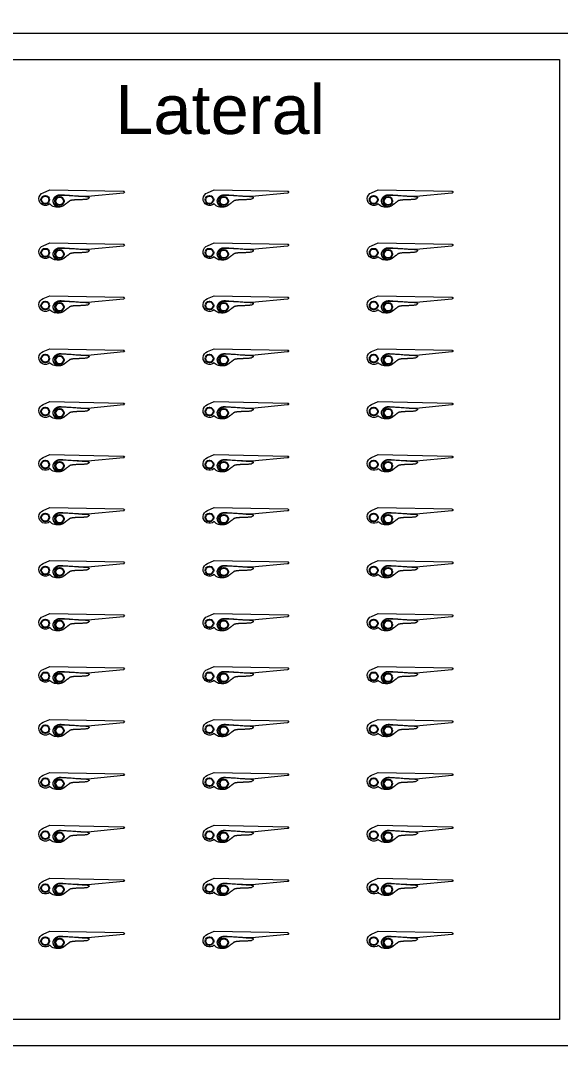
# Model space of a CAD drawing. Header units: inches. Extents: x -52997 to 52003, y -52254 to 52746.
# Drawn here: x 11251 to 31612, y -7101 to 32335 of the extents above; entities that cross this region are included whole.
import ezdxf

# ---------------------------------------------------------------- set-up
doc = ezdxf.new("R2010")
doc.units = ezdxf.units.IN
doc.header["$MEASUREMENT"] = 0
doc.layers.add('1', color=1, linetype='Continuous')
doc.layers.add('2', color=140, linetype='Continuous', lineweight=0)
doc.layers.add('3', color=90, linetype='Continuous', lineweight=0)
doc.styles.get("Standard").update_dxf_attribs({"font": 'Arial.ttf'})

msp = doc.modelspace()

# ---------------------------------------------------------------- linework, layer by layer
at = {"layer": '1'}
for points in [[(-16283, -47486), (0, -47486), (16283, -47486, 5.999107)], [(-16250, -47286), (0, -47286), (16250, -47286, 5.986812)], [(-13686, -45486), (0, -45486), (13686, -45486, 6.794322)]]:
    msp.add_lwpolyline(points, format="xyb", close=True, dxfattribs=at)
for centre, radius in [((-497, 246), 52500), ((12172, 25581), 151), ((12717, 25528), 156), ((18372, 25581), 151), ((18917, 25528), 156), ((24572, 25581), 151), ((25117, 25528), 156), ((12172, 23581), 151), ((12717, 23528), 156), ((18372, 23581), 151), ((18917, 23528), 156), ((24572, 23581), 151), ((25117, 23528), 156), ((12172, 21581), 151), ((18372, 21581), 151), ((24572, 21581), 151), ((12717, 21528), 156), ((18917, 21528), 156), ((25117, 21528), 156), ((12172, 19581), 151), ((18372, 19581), 151), ((24572, 19581), 151), ((12717, 19528), 156), ((18917, 19528), 156), ((25117, 19528), 156), ((12172, 17581), 151), ((12717, 17528), 156), ((18372, 17581), 151), ((18917, 17528), 156), ((24572, 17581), 151), ((25117, 17528), 156), ((12172, 15581), 151), ((12717, 15528), 156), ((18372, 15581), 151), ((18917, 15528), 156), ((24572, 15581), 151), ((25117, 15528), 156), ((12172, 13581), 151), ((12717, 13528), 156), ((18372, 13581), 151), ((18917, 13528), 156), ((24572, 13581), 151), ((25117, 13528), 156), ((12172, 11581), 151), ((12717, 11528), 156), ((18372, 11581), 151), ((18917, 11528), 156), ((24572, 11581), 151), ((25117, 11528), 156), ((12172, 9581), 151), ((12717, 9528), 156), ((18372, 9581), 151), ((18917, 9528), 156), ((24572, 9581), 151), ((25117, 9528), 156), ((12172, 7581), 151), ((12717, 7528), 156), ((18372, 7581), 151), ((18917, 7528), 156), ((24572, 7581), 151), ((25117, 7528), 156), ((12172, 5581), 151), ((12717, 5528), 156), ((18372, 5581), 151), ((18917, 5528), 156), ((24572, 5581), 151), ((25117, 5528), 156), ((12172, 3581), 151), ((12717, 3528), 156), ((18372, 3581), 151), ((18917, 3528), 156), ((24572, 3581), 151), ((25117, 3528), 156), ((12172, 1581), 151), ((12717, 1528), 156), ((18372, 1581), 151), ((18917, 1528), 156), ((24572, 1581), 151), ((25117, 1528), 156), ((12172, -419), 151), ((12717, -472), 156), ((18372, -419), 151), ((18917, -472), 156), ((24572, -419), 151), ((25117, -472), 156), ((12172, -2419), 151), ((12717, -2472), 156), ((18372, -2419), 151), ((18917, -2472), 156), ((24572, -2419), 151), ((25117, -2472), 156)]:
    msp.add_circle(centre, radius, dxfattribs=at)
at = {"layer": '2'}
for points in [[(-16283, -47486), (0, -47486), (16283, -47486, 5.999107)], [(-16250, -47286), (0, -47286), (16250, -47286, 5.986812)], [(-13686, -45486), (0, -45486), (13686, -45486, 6.794322)]]:
    msp.add_lwpolyline(points, format="xyb", close=True, dxfattribs=at)
for points in [[(32592, 31872), (32592, -6375), (-32408, -6375), (-32408, 31872)], [(31592, 30872), (31592, -5375), (-31408, -5375), (-31408, 30872)]]:
    msp.add_lwpolyline(points, close=True, dxfattribs=at)
msp.add_circle((-497, 246), 52500, dxfattribs=at)
for points in [[(12774, 25768), (12514, 25792), (12466, 25547), (12481, 25331), (12648, 25302), (12796, 25295), (12887, 25379), (13019, 25477), (13098, 25538), (13160, 25574), (13413, 25578), (13578, 25578), (13754, 25599), (13991, 25714), (13553, 25711), (13261, 25736), (12774, 25768)], [(18974, 25768), (18714, 25792), (18666, 25547), (18681, 25331), (18848, 25302), (18996, 25295), (19087, 25379), (19219, 25477), (19298, 25538), (19360, 25574), (19613, 25578), (19778, 25578), (19954, 25599), (20191, 25714), (19753, 25711), (19461, 25736), (18974, 25768)], [(25174, 25768), (24914, 25792), (24866, 25547), (24881, 25331), (25048, 25302), (25196, 25295), (25287, 25379), (25419, 25477), (25498, 25538), (25560, 25574), (25813, 25578), (25978, 25578), (26154, 25599), (26391, 25714), (25953, 25711), (25661, 25736), (25174, 25768)], [(12774, 23768), (12514, 23792), (12466, 23547), (12481, 23331), (12648, 23302), (12796, 23295), (12887, 23379), (13019, 23477), (13098, 23538), (13160, 23574), (13413, 23578), (13578, 23578), (13754, 23599), (13991, 23714), (13553, 23711), (13261, 23736), (12774, 23768)], [(18974, 23768), (18714, 23792), (18666, 23547), (18681, 23331), (18848, 23302), (18996, 23295), (19087, 23379), (19219, 23477), (19298, 23538), (19360, 23574), (19613, 23578), (19778, 23578), (19954, 23599), (20191, 23714), (19753, 23711), (19461, 23736), (18974, 23768)], [(25174, 23768), (24914, 23792), (24866, 23547), (24881, 23331), (25048, 23302), (25196, 23295), (25287, 23379), (25419, 23477), (25498, 23538), (25560, 23574), (25813, 23578), (25978, 23578), (26154, 23599), (26391, 23714), (25953, 23711), (25661, 23736), (25174, 23768)], [(12774, 21768), (12514, 21792), (12466, 21547), (12481, 21331), (12648, 21302), (12796, 21295), (12887, 21379), (13019, 21477), (13098, 21538), (13160, 21574), (13413, 21578), (13578, 21578), (13754, 21599), (13991, 21714), (13553, 21711), (13261, 21736), (12774, 21768)], [(18974, 21768), (18714, 21792), (18666, 21547), (18681, 21331), (18848, 21302), (18996, 21295), (19087, 21379), (19219, 21477), (19298, 21538), (19360, 21574), (19613, 21578), (19778, 21578), (19954, 21599), (20191, 21714), (19753, 21711), (19461, 21736), (18974, 21768)], [(25174, 21768), (24914, 21792), (24866, 21547), (24881, 21331), (25048, 21302), (25196, 21295), (25287, 21379), (25419, 21477), (25498, 21538), (25560, 21574), (25813, 21578), (25978, 21578), (26154, 21599), (26391, 21714), (25953, 21711), (25661, 21736), (25174, 21768)], [(12774, 19768), (12514, 19792), (12466, 19547), (12481, 19331), (12648, 19302), (12796, 19295), (12887, 19379), (13019, 19477), (13098, 19538), (13160, 19574), (13413, 19578), (13578, 19578), (13754, 19599), (13991, 19714), (13553, 19711), (13261, 19736), (12774, 19768)], [(18974, 19768), (18714, 19792), (18666, 19547), (18681, 19331), (18848, 19302), (18996, 19295), (19087, 19379), (19219, 19477), (19298, 19538), (19360, 19574), (19613, 19578), (19778, 19578), (19954, 19599), (20191, 19714), (19753, 19711), (19461, 19736), (18974, 19768)], [(25174, 19768), (24914, 19792), (24866, 19547), (24881, 19331), (25048, 19302), (25196, 19295), (25287, 19379), (25419, 19477), (25498, 19538), (25560, 19574), (25813, 19578), (25978, 19578), (26154, 19599), (26391, 19714), (25953, 19711), (25661, 19736), (25174, 19768)], [(12774, 17768), (12514, 17792), (12466, 17547), (12481, 17331), (12648, 17302), (12796, 17295), (12887, 17379), (13019, 17477), (13098, 17538), (13160, 17574), (13413, 17578), (13578, 17578), (13754, 17599), (13991, 17714), (13553, 17711), (13261, 17736), (12774, 17768)], [(18974, 17768), (18714, 17792), (18666, 17547), (18681, 17331), (18848, 17302), (18996, 17295), (19087, 17379), (19219, 17477), (19298, 17538), (19360, 17574), (19613, 17578), (19778, 17578), (19954, 17599), (20191, 17714), (19753, 17711), (19461, 17736), (18974, 17768)], [(25174, 17768), (24914, 17792), (24866, 17547), (24881, 17331), (25048, 17302), (25196, 17295), (25287, 17379), (25419, 17477), (25498, 17538), (25560, 17574), (25813, 17578), (25978, 17578), (26154, 17599), (26391, 17714), (25953, 17711), (25661, 17736), (25174, 17768)], [(12774, 15768), (12514, 15792), (12466, 15547), (12481, 15331), (12648, 15302), (12796, 15295), (12887, 15379), (13019, 15477), (13098, 15538), (13160, 15574), (13413, 15578), (13578, 15578), (13754, 15599), (13991, 15714), (13553, 15711), (13261, 15736), (12774, 15768)], [(18974, 15768), (18714, 15792), (18666, 15547), (18681, 15331), (18848, 15302), (18996, 15295), (19087, 15379), (19219, 15477), (19298, 15538), (19360, 15574), (19613, 15578), (19778, 15578), (19954, 15599), (20191, 15714), (19753, 15711), (19461, 15736), (18974, 15768)], [(25174, 15768), (24914, 15792), (24866, 15547), (24881, 15331), (25048, 15302), (25196, 15295), (25287, 15379), (25419, 15477), (25498, 15538), (25560, 15574), (25813, 15578), (25978, 15578), (26154, 15599), (26391, 15714), (25953, 15711), (25661, 15736), (25174, 15768)], [(12774, 13768), (12514, 13792), (12466, 13547), (12481, 13331), (12648, 13302), (12796, 13295), (12887, 13379), (13019, 13477), (13098, 13538), (13160, 13574), (13413, 13578), (13578, 13578), (13754, 13599), (13991, 13714), (13553, 13711), (13261, 13736), (12774, 13768)], [(18974, 13768), (18714, 13792), (18666, 13547), (18681, 13331), (18848, 13302), (18996, 13295), (19087, 13379), (19219, 13477), (19298, 13538), (19360, 13574), (19613, 13578), (19778, 13578), (19954, 13599), (20191, 13714), (19753, 13711), (19461, 13736), (18974, 13768)], [(25174, 13768), (24914, 13792), (24866, 13547), (24881, 13331), (25048, 13302), (25196, 13295), (25287, 13379), (25419, 13477), (25498, 13538), (25560, 13574), (25813, 13578), (25978, 13578), (26154, 13599), (26391, 13714), (25953, 13711), (25661, 13736), (25174, 13768)], [(12774, 11768), (12514, 11792), (12466, 11547), (12481, 11331), (12648, 11302), (12796, 11295), (12887, 11379), (13019, 11477), (13098, 11538), (13160, 11574), (13413, 11578), (13578, 11578), (13754, 11599), (13991, 11714), (13553, 11711), (13261, 11736), (12774, 11768)], [(18974, 11768), (18714, 11792), (18666, 11547), (18681, 11331), (18848, 11302), (18996, 11295), (19087, 11379), (19219, 11477), (19298, 11538), (19360, 11574), (19613, 11578), (19778, 11578), (19954, 11599), (20191, 11714), (19753, 11711), (19461, 11736), (18974, 11768)], [(25174, 11768), (24914, 11792), (24866, 11547), (24881, 11331), (25048, 11302), (25196, 11295), (25287, 11379), (25419, 11477), (25498, 11538), (25560, 11574), (25813, 11578), (25978, 11578), (26154, 11599), (26391, 11714), (25953, 11711), (25661, 11736), (25174, 11768)], [(12774, 9768), (12514, 9792), (12466, 9547), (12481, 9331), (12648, 9302), (12796, 9295), (12887, 9379), (13019, 9477), (13098, 9538), (13160, 9574), (13413, 9578), (13578, 9578), (13754, 9599), (13991, 9714), (13553, 9711), (13261, 9736), (12774, 9768)], [(18974, 9768), (18714, 9792), (18666, 9547), (18681, 9331), (18848, 9302), (18996, 9295), (19087, 9379), (19219, 9477), (19298, 9538), (19360, 9574), (19613, 9578), (19778, 9578), (19954, 9599), (20191, 9714), (19753, 9711), (19461, 9736), (18974, 9768)], [(25174, 9768), (24914, 9792), (24866, 9547), (24881, 9331), (25048, 9302), (25196, 9295), (25287, 9379), (25419, 9477), (25498, 9538), (25560, 9574), (25813, 9578), (25978, 9578), (26154, 9599), (26391, 9714), (25953, 9711), (25661, 9736), (25174, 9768)], [(12774, 7768), (12514, 7792), (12466, 7547), (12481, 7331), (12648, 7302), (12796, 7295), (12887, 7379), (13019, 7477), (13098, 7538), (13160, 7574), (13413, 7578), (13578, 7578), (13754, 7599), (13991, 7714), (13553, 7711), (13261, 7736), (12774, 7768)], [(18974, 7768), (18714, 7792), (18666, 7547), (18681, 7331), (18848, 7302), (18996, 7295), (19087, 7379), (19219, 7477), (19298, 7538), (19360, 7574), (19613, 7578), (19778, 7578), (19954, 7599), (20191, 7714), (19753, 7711), (19461, 7736), (18974, 7768)], [(25174, 7768), (24914, 7792), (24866, 7547), (24881, 7331), (25048, 7302), (25196, 7295), (25287, 7379), (25419, 7477), (25498, 7538), (25560, 7574), (25813, 7578), (25978, 7578), (26154, 7599), (26391, 7714), (25953, 7711), (25661, 7736), (25174, 7768)], [(12774, 5768), (12514, 5792), (12466, 5547), (12481, 5331), (12648, 5302), (12796, 5295), (12887, 5379), (13019, 5477), (13098, 5538), (13160, 5574), (13413, 5578), (13578, 5578), (13754, 5599), (13991, 5714), (13553, 5711), (13261, 5736), (12774, 5768)], [(18974, 5768), (18714, 5792), (18666, 5547), (18681, 5331), (18848, 5302), (18996, 5295), (19087, 5379), (19219, 5477), (19298, 5538), (19360, 5574), (19613, 5578), (19778, 5578), (19954, 5599), (20191, 5714), (19753, 5711), (19461, 5736), (18974, 5768)], [(25174, 5768), (24914, 5792), (24866, 5547), (24881, 5331), (25048, 5302), (25196, 5295), (25287, 5379), (25419, 5477), (25498, 5538), (25560, 5574), (25813, 5578), (25978, 5578), (26154, 5599), (26391, 5714), (25953, 5711), (25661, 5736), (25174, 5768)], [(12774, 3768), (12514, 3792), (12466, 3547), (12481, 3331), (12648, 3302), (12796, 3295), (12887, 3379), (13019, 3477), (13098, 3538), (13160, 3574), (13413, 3578), (13578, 3578), (13754, 3599), (13991, 3714), (13553, 3711), (13261, 3736), (12774, 3768)], [(18974, 3768), (18714, 3792), (18666, 3547), (18681, 3331), (18848, 3302), (18996, 3295), (19087, 3379), (19219, 3477), (19298, 3538), (19360, 3574), (19613, 3578), (19778, 3578), (19954, 3599), (20191, 3714), (19753, 3711), (19461, 3736), (18974, 3768)], [(25174, 3768), (24914, 3792), (24866, 3547), (24881, 3331), (25048, 3302), (25196, 3295), (25287, 3379), (25419, 3477), (25498, 3538), (25560, 3574), (25813, 3578), (25978, 3578), (26154, 3599), (26391, 3714), (25953, 3711), (25661, 3736), (25174, 3768)], [(12774, 1768), (12514, 1792), (12466, 1547), (12481, 1331), (12648, 1302), (12796, 1295), (12887, 1379), (13019, 1477), (13098, 1538), (13160, 1574), (13413, 1578), (13578, 1578), (13754, 1599), (13991, 1714), (13553, 1711), (13261, 1736), (12774, 1768)], [(18974, 1768), (18714, 1792), (18666, 1547), (18681, 1331), (18848, 1302), (18996, 1295), (19087, 1379), (19219, 1477), (19298, 1538), (19360, 1574), (19613, 1578), (19778, 1578), (19954, 1599), (20191, 1714), (19753, 1711), (19461, 1736), (18974, 1768)], [(25174, 1768), (24914, 1792), (24866, 1547), (24881, 1331), (25048, 1302), (25196, 1295), (25287, 1379), (25419, 1477), (25498, 1538), (25560, 1574), (25813, 1578), (25978, 1578), (26154, 1599), (26391, 1714), (25953, 1711), (25661, 1736), (25174, 1768)], [(12774, -232), (12514, -208), (12466, -453), (12481, -669), (12648, -698), (12796, -705), (12887, -621), (13019, -523), (13098, -462), (13160, -426), (13413, -422), (13578, -422), (13754, -401), (13991, -286), (13553, -289), (13261, -264), (12774, -232)], [(18974, -232), (18714, -208), (18666, -453), (18681, -669), (18848, -698), (18996, -705), (19087, -621), (19219, -523), (19298, -462), (19360, -426), (19613, -422), (19778, -422), (19954, -401), (20191, -286), (19753, -289), (19461, -264), (18974, -232)], [(25174, -232), (24914, -208), (24866, -453), (24881, -669), (25048, -698), (25196, -705), (25287, -621), (25419, -523), (25498, -462), (25560, -426), (25813, -422), (25978, -422), (26154, -401), (26391, -286), (25953, -289), (25661, -264), (25174, -232)], [(12774, -2232), (12514, -2208), (12466, -2453), (12481, -2669), (12648, -2698), (12796, -2705), (12887, -2621), (13019, -2523), (13098, -2462), (13160, -2426), (13413, -2422), (13578, -2422), (13754, -2401), (13991, -2286), (13553, -2289), (13261, -2264), (12774, -2232)], [(18974, -2232), (18714, -2208), (18666, -2453), (18681, -2669), (18848, -2698), (18996, -2705), (19087, -2621), (19219, -2523), (19298, -2462), (19360, -2426), (19613, -2422), (19778, -2422), (19954, -2401), (20191, -2286), (19753, -2289), (19461, -2264), (18974, -2232)], [(25174, -2232), (24914, -2208), (24866, -2453), (24881, -2669), (25048, -2698), (25196, -2705), (25287, -2621), (25419, -2523), (25498, -2462), (25560, -2426), (25813, -2422), (25978, -2422), (26154, -2401), (26391, -2286), (25953, -2289), (25661, -2264), (25174, -2232)]]:
    msp.add_rational_spline(points, [1, 0.814714166428, 1, 0.814714166428, 1, 0.814714166428, 1, 0.814714166428, 1, 0.842751075352, 1, 0.848390095596, 1, 0.848390095596, 1, 0.848390095596, 1], degree=2, knots=[0, 0, 0, 1.23712, 1.23712, 2.474241, 2.474241, 3.711361, 3.711361, 4.948482, 4.948482, 6.085327, 6.085327, 7.201047, 7.201047, 8.316766, 8.316766, 9.432485, 9.432485, 9.432485], dxfattribs=at)
at = {"layer": '3'}
for points in [[(-16283, -47486), (0, -47486), (16283, -47486, 5.999107)], [(-16283, -47486), (0, -47486), (16283, -47486, 5.999107)], [(-16250, -47286), (0, -47286), (16250, -47286, 5.986812)], [(-16250, -47286), (0, -47286), (16250, -47286, 5.986812)], [(-13686, -45486), (0, -45486), (13686, -45486, 6.794322)], [(-13686, -45486), (0, -45486), (13686, -45486, 6.794322)], [(12343, 25955), (15119, 25902, -1.162485), (15121, 25831), (13774, 25702), (12727, 25743, 0.997655), (12721, 25323, -0.31778), (12347, 25424, -1.212069), (12094, 25845)], [(18543, 25955), (21319, 25902, -1.162485), (21321, 25831), (19974, 25702), (18927, 25743, 0.997655), (18921, 25323, -0.31778), (18547, 25424, -1.212069), (18294, 25845)], [(24743, 25955), (27519, 25902, -1.162485), (27521, 25831), (26174, 25702), (25127, 25743, 0.997655), (25121, 25323, -0.31778), (24747, 25424, -1.212069), (24494, 25845)], [(12343, 23955), (15119, 23902, -1.162485), (15121, 23831), (13774, 23702), (12727, 23743, 0.997655), (12721, 23323, -0.31778), (12347, 23424, -1.212069), (12094, 23845)], [(18543, 23955), (21319, 23902, -1.162485), (21321, 23831), (19974, 23702), (18927, 23743, 0.997655), (18921, 23323, -0.31778), (18547, 23424, -1.212069), (18294, 23845)], [(24743, 23955), (27519, 23902, -1.162485), (27521, 23831), (26174, 23702), (25127, 23743, 0.997655), (25121, 23323, -0.31778), (24747, 23424, -1.212069), (24494, 23845)], [(12343, 21955), (15119, 21902, -1.162485), (15121, 21831), (13774, 21702), (12727, 21743, 0.997655), (12721, 21323, -0.31778), (12347, 21424, -1.212069), (12094, 21845)], [(18543, 21955), (21319, 21902, -1.162485), (21321, 21831), (19974, 21702), (18927, 21743, 0.997655), (18921, 21323, -0.31778), (18547, 21424, -1.212069), (18294, 21845)], [(24743, 21955), (27519, 21902, -1.162485), (27521, 21831), (26174, 21702), (25127, 21743, 0.997655), (25121, 21323, -0.31778), (24747, 21424, -1.212069), (24494, 21845)], [(12343, 19955), (15119, 19902, -1.162485), (15121, 19831), (13774, 19702), (12727, 19743, 0.997655), (12721, 19323, -0.31778), (12347, 19424, -1.212069), (12094, 19845)], [(18543, 19955), (21319, 19902, -1.162485), (21321, 19831), (19974, 19702), (18927, 19743, 0.997655), (18921, 19323, -0.31778), (18547, 19424, -1.212069), (18294, 19845)], [(24743, 19955), (27519, 19902, -1.162485), (27521, 19831), (26174, 19702), (25127, 19743, 0.997655), (25121, 19323, -0.31778), (24747, 19424, -1.212069), (24494, 19845)], [(12343, 17955), (15119, 17902, -1.162485), (15121, 17831), (13774, 17702), (12727, 17743, 0.997655), (12721, 17323, -0.31778), (12347, 17424, -1.212069), (12094, 17845)], [(18543, 17955), (21319, 17902, -1.162485), (21321, 17831), (19974, 17702), (18927, 17743, 0.997655), (18921, 17323, -0.31778), (18547, 17424, -1.212069), (18294, 17845)], [(24743, 17955), (27519, 17902, -1.162485), (27521, 17831), (26174, 17702), (25127, 17743, 0.997655), (25121, 17323, -0.31778), (24747, 17424, -1.212069), (24494, 17845)], [(12343, 15955), (15119, 15902, -1.162485), (15121, 15831), (13774, 15702), (12727, 15743, 0.997655), (12721, 15323, -0.31778), (12347, 15424, -1.212069), (12094, 15845)], [(18543, 15955), (21319, 15902, -1.162485), (21321, 15831), (19974, 15702), (18927, 15743, 0.997655), (18921, 15323, -0.31778), (18547, 15424, -1.212069), (18294, 15845)], [(24743, 15955), (27519, 15902, -1.162485), (27521, 15831), (26174, 15702), (25127, 15743, 0.997655), (25121, 15323, -0.31778), (24747, 15424, -1.212069), (24494, 15845)], [(12343, 13955), (15119, 13902, -1.162485), (15121, 13831), (13774, 13702), (12727, 13743, 0.997655), (12721, 13323, -0.31778), (12347, 13424, -1.212069), (12094, 13845)], [(18543, 13955), (21319, 13902, -1.162485), (21321, 13831), (19974, 13702), (18927, 13743, 0.997655), (18921, 13323, -0.31778), (18547, 13424, -1.212069), (18294, 13845)], [(24743, 13955), (27519, 13902, -1.162485), (27521, 13831), (26174, 13702), (25127, 13743, 0.997655), (25121, 13323, -0.31778), (24747, 13424, -1.212069), (24494, 13845)], [(12343, 11955), (15119, 11902, -1.162485), (15121, 11831), (13774, 11702), (12727, 11743, 0.997655), (12721, 11323, -0.31778), (12347, 11424, -1.212069), (12094, 11845)], [(18543, 11955), (21319, 11902, -1.162485), (21321, 11831), (19974, 11702), (18927, 11743, 0.997655), (18921, 11323, -0.31778), (18547, 11424, -1.212069), (18294, 11845)], [(24743, 11955), (27519, 11902, -1.162485), (27521, 11831), (26174, 11702), (25127, 11743, 0.997655), (25121, 11323, -0.31778), (24747, 11424, -1.212069), (24494, 11845)], [(12343, 9955), (15119, 9902, -1.162485), (15121, 9831), (13774, 9702), (12727, 9743, 0.997655), (12721, 9323, -0.31778), (12347, 9424, -1.212069), (12094, 9845)], [(18543, 9955), (21319, 9902, -1.162485), (21321, 9831), (19974, 9702), (18927, 9743, 0.997655), (18921, 9323, -0.31778), (18547, 9424, -1.212069), (18294, 9845)], [(24743, 9955), (27519, 9902, -1.162485), (27521, 9831), (26174, 9702), (25127, 9743, 0.997655), (25121, 9323, -0.31778), (24747, 9424, -1.212069), (24494, 9845)], [(12343, 7955), (15119, 7902, -1.162485), (15121, 7831), (13774, 7702), (12727, 7743, 0.997655), (12721, 7323, -0.31778), (12347, 7424, -1.212069), (12094, 7845)], [(18543, 7955), (21319, 7902, -1.162485), (21321, 7831), (19974, 7702), (18927, 7743, 0.997655), (18921, 7323, -0.31778), (18547, 7424, -1.212069), (18294, 7845)], [(24743, 7955), (27519, 7902, -1.162485), (27521, 7831), (26174, 7702), (25127, 7743, 0.997655), (25121, 7323, -0.31778), (24747, 7424, -1.212069), (24494, 7845)], [(12343, 5955), (15119, 5902, -1.162485), (15121, 5831), (13774, 5702), (12727, 5743, 0.997655), (12721, 5323, -0.31778), (12347, 5424, -1.212069), (12094, 5845)], [(18543, 5955), (21319, 5902, -1.162485), (21321, 5831), (19974, 5702), (18927, 5743, 0.997655), (18921, 5323, -0.31778), (18547, 5424, -1.212069), (18294, 5845)], [(24743, 5955), (27519, 5902, -1.162485), (27521, 5831), (26174, 5702), (25127, 5743, 0.997655), (25121, 5323, -0.31778), (24747, 5424, -1.212069), (24494, 5845)], [(12343, 3955), (15119, 3902, -1.162485), (15121, 3831), (13774, 3702), (12727, 3743, 0.997655), (12721, 3323, -0.31778), (12347, 3424, -1.212069), (12094, 3845)], [(18543, 3955), (21319, 3902, -1.162485), (21321, 3831), (19974, 3702), (18927, 3743, 0.997655), (18921, 3323, -0.31778), (18547, 3424, -1.212069), (18294, 3845)], [(24743, 3955), (27519, 3902, -1.162485), (27521, 3831), (26174, 3702), (25127, 3743, 0.997655), (25121, 3323, -0.31778), (24747, 3424, -1.212069), (24494, 3845)], [(12343, 1955), (15119, 1902, -1.162485), (15121, 1831), (13774, 1702), (12727, 1743, 0.997655), (12721, 1323, -0.31778), (12347, 1424, -1.212069), (12094, 1845)], [(18543, 1955), (21319, 1902, -1.162485), (21321, 1831), (19974, 1702), (18927, 1743, 0.997655), (18921, 1323, -0.31778), (18547, 1424, -1.212069), (18294, 1845)], [(24743, 1955), (27519, 1902, -1.162485), (27521, 1831), (26174, 1702), (25127, 1743, 0.997655), (25121, 1323, -0.31778), (24747, 1424, -1.212069), (24494, 1845)], [(12343, -45), (15119, -98, -1.162485), (15121, -169), (13774, -298), (12727, -257, 0.997655), (12721, -677, -0.31778), (12347, -576, -1.212069), (12094, -155)], [(18543, -45), (21319, -98, -1.162485), (21321, -169), (19974, -298), (18927, -257, 0.997655), (18921, -677, -0.31778), (18547, -576, -1.212069), (18294, -155)], [(24743, -45), (27519, -98, -1.162485), (27521, -169), (26174, -298), (25127, -257, 0.997655), (25121, -677, -0.31778), (24747, -576, -1.212069), (24494, -155)], [(12343, -2045), (15119, -2098, -1.162485), (15121, -2169), (13774, -2298), (12727, -2257, 0.997655), (12721, -2677, -0.31778), (12347, -2576, -1.212069), (12094, -2155)], [(18543, -2045), (21319, -2098, -1.162485), (21321, -2169), (19974, -2298), (18927, -2257, 0.997655), (18921, -2677, -0.31778), (18547, -2576, -1.212069), (18294, -2155)], [(24743, -2045), (27519, -2098, -1.162485), (27521, -2169), (26174, -2298), (25127, -2257, 0.997655), (25121, -2677, -0.31778), (24747, -2576, -1.212069), (24494, -2155)]]:
    msp.add_lwpolyline(points, format="xyb", close=True, dxfattribs=at)
msp.add_circle((-497, 246), 52500, dxfattribs=at)
msp.add_circle((-497, 246), 52500, dxfattribs=at)

# ---------------------------------------------------------------- texts
msp.add_text('Lateral', height=1854, dxfattribs=at).set_placement((14814, 28062))

doc.saveas('drawing.dxf')
